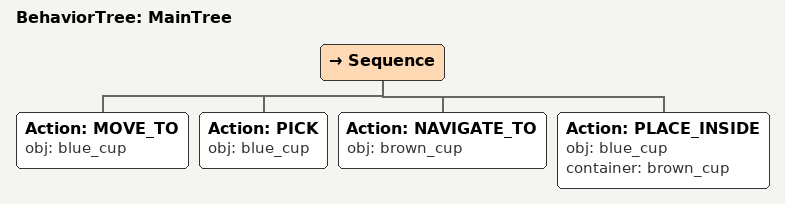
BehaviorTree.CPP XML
<root main_tree_to_execute="MainTree">
  <BehaviorTree ID="MainTree">
    <Sequence>
      <!-- Move to blue_cup -->
      <Action ID="MOVE_TO" obj="blue_cup" />
      <!-- Pick blue_cup -->
      <Action ID="PICK" obj="blue_cup" />
      <!-- Navigate to brown_cup -->
      <Action ID="NAVIGATE_TO" obj="brown_cup" />
      <!-- Place blue_cup inside brown_cup -->
      <Action ID="PLACE_INSIDE" obj="blue_cup" container="brown_cup" />
    </Sequence>
  </BehaviorTree>
</root>
